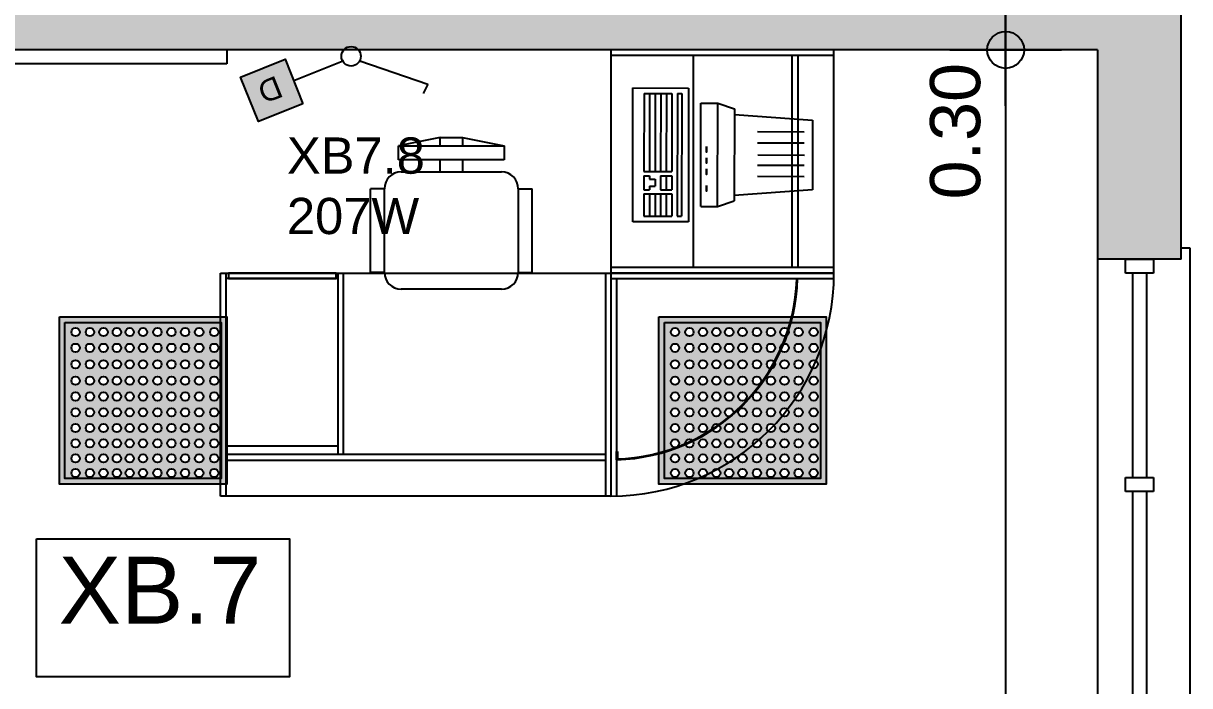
# Model space of a CAD drawing. Header units: metres. Extents: x -11 to 85, y -301 to 135.
# Drawn here: x 43.621 to 47.804, y -52.823 to -50.448 of the extents above; entities that cross this region are included whole.
import ezdxf

# ---------------------------------------------------------------- set-up
doc = ezdxf.new("R2010")
doc.units = ezdxf.units.M
doc.header["$LTSCALE"] = 0.036
doc.header["$PDMODE"] = 2
for name, color, linetype in [('arxitek borofos', 252, 'Continuous'), ('DIMBLK', 252, 'Continuous'), ('electext', 20, 'Continuous'), ('HLEK_FL001_SYMBOLS', 230, 'Continuous'), ('Parathira', 252, 'Continuous')]:
    doc.layers.add(name, color=color, linetype=linetype)
doc.styles.add('COMU-N', font='arial.ttf')
doc.styles.get("Standard").update_dxf_attribs({"font": 'arial.ttf'})
doc.dimstyles.new('CADWDOT', dxfattribs={"dimscale": 0.1, "dimtxt": 1.8, "dimasz": 0.08, "dimexe": 2, "dimexo": 0, "dimgap": 0.09, "dimtad": 0, "dimrnd": 0.001, "dimzin": 0, "dimdsep": 46, "dimtxsty": 'Standard', "dimblk1": 'ARTDIM', "dimblk2": 'ARTDIM', "dimsah": 1, "dimcen": 0.09, "dimdle": 0.05, "dimse1": 1, "dimse2": 1, "dimadec": 0, "dimazin": 0, "dimtfac": 1, "dimtmove": 0, "dimatfit": 3, "dimldrblk": 'ARTDIM', "dimfxl": 2, "dimtvp": 0.9999, "dimtolj": 1, "dimtzin": 0, "dimarcsym": 0})

# ---------------------------------------------------------------- blocks, each defined once
blk = doc.blocks.new('A$C52D13D70')
at = {"layer": 'Parathira'}
for p, q in [((-0.33, 0.04), (-0.33, -2.44)), ((-0.3, 0.04), (-0.33, 0.04)), ((-0.1, 0), (-0.2, 0)), ((-0.2, 0), (-0.2, -0.05)), ((-0.1, -0.05), (-0.1, 0)), ((0, 0), (0, -2.4)), ((-0.2, -0.05), (-0.1, -0.05)), ((-0.175, -0.05), (-0.175, -0.7833)), ((-0.125, -0.05), (-0.125, -0.7833)), ((-0.1, -0.7833), (-0.2, -0.7833)), ((-0.2, -0.7833), (-0.2, -0.8333)), ((-0.1, -0.8333), (-0.1, -0.7833)), ((-0.2, -0.8333), (-0.1, -0.8333)), ((-0.175, -0.8333), (-0.175, -1.5667)), ((-0.125, -0.8333), (-0.125, -1.5667)), ((-0.1, -1.5667), (-0.2, -1.5667)), ((-0.2, -1.5667), (-0.2, -1.6167)), ((-0.1, -1.6167), (-0.1, -1.5667)), ((-0.2, -1.6167), (-0.1, -1.6167)), ((-0.175, -1.6167), (-0.175, -2.35)), ((-0.125, -1.6167), (-0.125, -2.35)), ((-0.1, -2.35), (-0.2, -2.35)), ((-0.2, -2.35), (-0.2, -2.4)), ((-0.1, -2.4), (-0.1, -2.35)), ((-0.2, -2.4), (-0.1, -2.4)), ((-0.33, -2.44), (-0.3, -2.44))]:
    blk.add_line(p, q, dxfattribs=at)
blk = doc.blocks.new('ARTDIM')
at = {"layer": 'DIMBLK'}
for p, q in [((0, -24.9975), (0, 24.9975)), ((-24.9975, 0), (24.9975, 0))]:
    blk.add_line(p, q, dxfattribs=at)
blk.add_circle((0, 0), 8.25, dxfattribs=at)
blk = doc.blocks.new('*D909')
at = {"layer": 'arxitek borofos', "color": 0, "lineweight": -2}
for p, q in [((47.1437, -50.251), (47.1437, -50.535)), ((47.1437, -50.543), (47.1437, -51.1176))]:
    blk.add_line(p, q, dxfattribs=at)
at = {"layer": 'Defpoints', "color": 0, "transparency": 16777216}
for p in [(47.4855, -50.243), (47.1437, -50.543), (47.4855, -50.543)]:
    blk.add_point(p, dxfattribs=at)
at = {"layer": 'arxitek borofos', "color": 0, "lineweight": -2, "xscale": 0.008, "yscale": 0.008, "zscale": 0.008}
for p, rotation in [((47.1437, -50.243), 90), ((47.1437, -50.543), 270)]:
    blk.add_blockref('ARTDIM', p, dxfattribs=dict(at, rotation=rotation))
at = {"layer": 'arxitek borofos', "color": 0, "insert": (46.9637, -50.8343), "char_height": 0.18, "attachment_point": 5, "rotation": 90}
blk.add_mtext('\\A1;0.30', dxfattribs=at)
blk = doc.blocks.new('*D910')
at = {"layer": 'arxitek borofos', "color": 0, "lineweight": -2}
blk.add_line((47.1437, -50.551), (47.1437, -57.285), dxfattribs=at)
at = {"layer": 'Defpoints', "color": 0, "transparency": 16777216}
for p in [(47.4855, -50.543), (47.1437, -57.293), (47.4855, -57.293)]:
    blk.add_point(p, dxfattribs=at)
at = {"layer": 'arxitek borofos', "color": 0, "lineweight": -2, "xscale": 0.008, "yscale": 0.008, "zscale": 0.008}
for p, rotation in [((47.1437, -50.543), 90), ((47.1437, -57.293), 270)]:
    blk.add_blockref('ARTDIM', p, dxfattribs=dict(at, rotation=rotation))
at = {"layer": 'arxitek borofos', "color": 0, "insert": (46.9637, -53.918), "char_height": 0.18, "attachment_point": 5, "rotation": 90}
blk.add_mtext('\\A1;6.75', dxfattribs=at)
blk = doc.blocks.new('gJ6_a1')
at = {"linetype": 'Continuous'}
for p, q in [((-0.2193, 0.2297), (-0.191, 0.2541)), ((-0.024, 0.0608), (-0.2193, 0.2297))]:
    blk.add_line(p, q, dxfattribs=at)
blk.add_circle((-0.0005, 0.0343), 0.0349, dxfattribs=at)
blk = doc.blocks.new('dimmer')
at = {"layer": 'HLEK_FL001_SYMBOLS'}
blk.add_hatch(color=11, dxfattribs=at).paths.add_polyline_path([(2263.7579, 1291.6993), (2263.5429, 1291.6993), (2263.5429, 1291.4844), (2263.7579, 1291.4844)])
blk.add_lwpolyline([(2263.5429, 1291.6993), (2263.7579, 1291.6993), (2263.7579, 1291.4844), (2263.5429, 1291.4844)], close=True, dxfattribs=at)
blk.add_text('D', height=0.1, dxfattribs=at).set_placement((2263.6057, 1291.5361))
blk = doc.blocks.new('dimmer1')
at = {"layer": 'HLEK_FL001_SYMBOLS'}
blk.add_line((2318.1609, 1255.9928), (2317.9681, 1255.9928), dxfattribs=at)
at = {"layer": 'HLEK_FL001_SYMBOLS', "xscale": 0.8000000000000114, "yscale": 0.8000000000000114, "zscale": 0.8000000000000114}
blk.add_blockref('dimmer', (507.3271, 222.7235), dxfattribs=at)
blk = doc.blocks.new('led 46W tetragono')
at = {"layer": 'HLEK_FL001_SYMBOLS'}
h = blk.add_hatch(color=256, dxfattribs=at)
h.dxf.hatch_style = 1
h.paths.add_polyline_path([(104.7283, -8.1225), (104.7283, -8.7225), (105.3283, -8.7225), (105.3283, -8.1225)])
h.paths.add_polyline_path([(105.3083, -8.1425), (105.3083, -8.7025), (104.7483, -8.7025), (104.7483, -8.1425)], flags=16)
h.paths.add_polyline_path([(104.9493, -8.1771, -1), (104.9193, -8.1771, -1)], flags=0)
h.paths.add_polyline_path([(104.9954, -8.1771, -1), (104.9654, -8.1771, -1)], flags=0)
h.paths.add_polyline_path([(104.9014, -8.1771, -1), (104.8714, -8.1771, -1)], flags=0)
h.paths.add_polyline_path([(105.0432, -8.1771, -1), (105.0133, -8.1771, -1)], flags=0)
h.paths.add_polyline_path([(104.9493, -8.2338, -1), (104.9193, -8.2338, -1)], flags=0)
h.paths.add_polyline_path([(104.9954, -8.2338, -1), (104.9654, -8.2338, -1)], flags=0)
h.paths.add_polyline_path([(104.9014, -8.2338, -1), (104.8714, -8.2338, -1)], flags=0)
h.paths.add_polyline_path([(104.8526, -8.1771, -1), (104.8227, -8.1771, -1)], flags=0)
h.paths.add_polyline_path([(105.0432, -8.2338, -1), (105.0133, -8.2338, -1)], flags=0)
h.paths.add_polyline_path([(105.0946, -8.1771, -1), (105.0647, -8.1771, -1)], flags=0)
h.paths.add_polyline_path([(104.8526, -8.2338, -1), (104.8227, -8.2338, -1)], flags=0)
h.paths.add_polyline_path([(105.0946, -8.2338, -1), (105.0647, -8.2338, -1)], flags=0)
h.paths.add_polyline_path([(104.9493, -8.2927, -1), (104.9193, -8.2927, -1)], flags=0)
h.paths.add_polyline_path([(104.9954, -8.2927, -1), (104.9654, -8.2927, -1)], flags=0)
h.paths.add_polyline_path([(104.8012, -8.1771, -1), (104.7713, -8.1771, -1)], flags=0)
h.paths.add_polyline_path([(104.9014, -8.2927, -1), (104.8714, -8.2927, -1)], flags=0)
h.paths.add_polyline_path([(105.0432, -8.2927, -1), (105.0133, -8.2927, -1)], flags=0)
h.paths.add_polyline_path([(105.1452, -8.1771, -1), (105.1152, -8.1771, -1)], flags=0)
h.paths.add_polyline_path([(104.8012, -8.2338, -1), (104.7713, -8.2338, -1)], flags=0)
h.paths.add_polyline_path([(104.8526, -8.2927, -1), (104.8227, -8.2927, -1)], flags=0)
h.paths.add_polyline_path([(105.1452, -8.2338, -1), (105.1152, -8.2338, -1)], flags=0)
h.paths.add_polyline_path([(105.0946, -8.2927, -1), (105.0647, -8.2927, -1)], flags=0)
h.paths.add_polyline_path([(104.9493, -8.3517, -1), (104.9193, -8.3517, -1)], flags=0)
h.paths.add_polyline_path([(104.9954, -8.3517, -1), (104.9654, -8.3517, -1)], flags=0)
h.paths.add_polyline_path([(105.1939, -8.1771, -1), (105.164, -8.1771, -1)], flags=0)
h.paths.add_polyline_path([(104.9014, -8.3517, -1), (104.8714, -8.3517, -1)], flags=0)
h.paths.add_polyline_path([(105.0432, -8.3517, -1), (105.0133, -8.3517, -1)], flags=0)
h.paths.add_polyline_path([(104.8012, -8.2927, -1), (104.7713, -8.2927, -1)], flags=0)
h.paths.add_polyline_path([(105.1452, -8.2927, -1), (105.1152, -8.2927, -1)], flags=0)
h.paths.add_polyline_path([(105.1939, -8.2338, -1), (105.164, -8.2338, -1)], flags=0)
h.paths.add_polyline_path([(104.8526, -8.3517, -1), (104.8227, -8.3517, -1)], flags=0)
h.paths.add_polyline_path([(105.0946, -8.3517, -1), (105.0647, -8.3517, -1)], flags=0)
h.paths.add_polyline_path([(105.1939, -8.2927, -1), (105.164, -8.2927, -1)], flags=0)
h.paths.add_polyline_path([(105.2445, -8.1771, -1), (105.2145, -8.1771, -1)], flags=0)
h.paths.add_polyline_path([(104.8012, -8.3517, -1), (104.7713, -8.3517, -1)], flags=0)
h.paths.add_polyline_path([(104.9493, -8.4083, -1), (104.9193, -8.4083, -1)], flags=0)
h.paths.add_polyline_path([(104.9954, -8.4083, -1), (104.9654, -8.4083, -1)], flags=0)
h.paths.add_polyline_path([(105.1452, -8.3517, -1), (105.1152, -8.3517, -1)], flags=0)
h.paths.add_polyline_path([(104.9014, -8.4083, -1), (104.8714, -8.4083, -1)], flags=0)
h.paths.add_polyline_path([(105.0432, -8.4083, -1), (105.0133, -8.4083, -1)], flags=0)
h.paths.add_polyline_path([(105.2445, -8.2338, -1), (105.2145, -8.2338, -1)], flags=0)
h.paths.add_polyline_path([(104.8526, -8.4083, -1), (104.8227, -8.4083, -1)], flags=0)
h.paths.add_polyline_path([(105.0946, -8.4083, -1), (105.0647, -8.4083, -1)], flags=0)
h.paths.add_polyline_path([(105.1939, -8.3517, -1), (105.164, -8.3517, -1)], flags=0)
h.paths.add_polyline_path([(105.2445, -8.2927, -1), (105.2145, -8.2927, -1)], flags=0)
h.paths.add_polyline_path([(104.8012, -8.4083, -1), (104.7713, -8.4083, -1)], flags=0)
h.paths.add_polyline_path([(105.1452, -8.4083, -1), (105.1152, -8.4083, -1)], flags=0)
h.paths.add_polyline_path([(105.2985, -8.1771, -1), (105.2686, -8.1771, -1)], flags=0)
h.paths.add_polyline_path([(104.9493, -8.465, -1), (104.9193, -8.465, -1)], flags=0)
h.paths.add_polyline_path([(104.9954, -8.465, -1), (104.9654, -8.465, -1)], flags=0)
h.paths.add_polyline_path([(104.9014, -8.465, -1), (104.8714, -8.465, -1)], flags=0)
h.paths.add_polyline_path([(105.0432, -8.465, -1), (105.0133, -8.465, -1)], flags=0)
h.paths.add_polyline_path([(105.2985, -8.2338, -1), (105.2686, -8.2338, -1)], flags=0)
h.paths.add_polyline_path([(105.2445, -8.3517, -1), (105.2145, -8.3517, -1)], flags=0)
h.paths.add_polyline_path([(104.8526, -8.465, -1), (104.8227, -8.465, -1)], flags=0)
h.paths.add_polyline_path([(105.1939, -8.4083, -1), (105.164, -8.4083, -1)], flags=0)
h.paths.add_polyline_path([(105.0946, -8.465, -1), (105.0647, -8.465, -1)], flags=0)
h.paths.add_polyline_path([(105.2985, -8.2927, -1), (105.2686, -8.2927, -1)], flags=0)
h.paths.add_polyline_path([(104.8012, -8.465, -1), (104.7713, -8.465, -1)], flags=0)
h.paths.add_polyline_path([(105.1452, -8.465, -1), (105.1152, -8.465, -1)], flags=0)
h.paths.add_polyline_path([(105.2445, -8.4083, -1), (105.2145, -8.4083, -1)], flags=0)
h.paths.add_polyline_path([(104.9493, -8.5217, -1), (104.9193, -8.5217, -1)], flags=0)
h.paths.add_polyline_path([(104.9954, -8.5217, -1), (104.9654, -8.5217, -1)], flags=0)
h.paths.add_polyline_path([(105.2985, -8.3517, -1), (105.2686, -8.3517, -1)], flags=0)
h.paths.add_polyline_path([(104.9014, -8.5217, -1), (104.8714, -8.5217, -1)], flags=0)
h.paths.add_polyline_path([(105.0432, -8.5217, -1), (105.0133, -8.5217, -1)], flags=0)
h.paths.add_polyline_path([(105.1939, -8.465, -1), (105.164, -8.465, -1)], flags=0)
h.paths.add_polyline_path([(104.8526, -8.5217, -1), (104.8227, -8.5217, -1)], flags=0)
h.paths.add_polyline_path([(105.0946, -8.5217, -1), (105.0647, -8.5217, -1)], flags=0)
h.paths.add_polyline_path([(104.8012, -8.5217, -1), (104.7713, -8.5217, -1)], flags=0)
h.paths.add_polyline_path([(105.1452, -8.5217, -1), (105.1152, -8.5217, -1)], flags=0)
h.paths.add_polyline_path([(105.2985, -8.4083, -1), (105.2686, -8.4083, -1)], flags=0)
h.paths.add_polyline_path([(105.2445, -8.465, -1), (105.2145, -8.465, -1)], flags=0)
h.paths.add_polyline_path([(104.9493, -8.5761, -1), (104.9193, -8.5761, -1)], flags=0)
h.paths.add_polyline_path([(104.9954, -8.5761, -1), (104.9654, -8.5761, -1)], flags=0)
h.paths.add_polyline_path([(105.1939, -8.5217, -1), (105.164, -8.5217, -1)], flags=0)
h.paths.add_polyline_path([(104.9014, -8.5761, -1), (104.8714, -8.5761, -1)], flags=0)
h.paths.add_polyline_path([(105.0432, -8.5761, -1), (105.0133, -8.5761, -1)], flags=0)
h.paths.add_polyline_path([(104.8526, -8.5761, -1), (104.8227, -8.5761, -1)], flags=0)
h.paths.add_polyline_path([(105.0946, -8.5761, -1), (105.0647, -8.5761, -1)], flags=0)
h.paths.add_polyline_path([(105.2985, -8.465, -1), (105.2686, -8.465, -1)], flags=0)
h.paths.add_polyline_path([(104.8012, -8.5761, -1), (104.7713, -8.5761, -1)], flags=0)
h.paths.add_polyline_path([(105.2445, -8.5217, -1), (105.2145, -8.5217, -1)], flags=0)
h.paths.add_polyline_path([(105.1452, -8.5761, -1), (105.1152, -8.5761, -1)], flags=0)
h.paths.add_polyline_path([(105.1939, -8.5761, -1), (105.164, -8.5761, -1)], flags=0)
h.paths.add_polyline_path([(104.9493, -8.6305, -1), (104.9193, -8.6305, -1)], flags=0)
h.paths.add_polyline_path([(104.9954, -8.6305, -1), (104.9654, -8.6305, -1)], flags=0)
h.paths.add_polyline_path([(104.9014, -8.6305, -1), (104.8714, -8.6305, -1)], flags=0)
h.paths.add_polyline_path([(105.0432, -8.6305, -1), (105.0133, -8.6305, -1)], flags=0)
h.paths.add_polyline_path([(105.2985, -8.5217, -1), (105.2686, -8.5217, -1)], flags=0)
h.paths.add_polyline_path([(104.8526, -8.6305, -1), (104.8227, -8.6305, -1)], flags=0)
h.paths.add_polyline_path([(105.0946, -8.6305, -1), (105.0647, -8.6305, -1)], flags=0)
h.paths.add_polyline_path([(105.2445, -8.5761, -1), (105.2145, -8.5761, -1)], flags=0)
h.paths.add_polyline_path([(104.8012, -8.6305, -1), (104.7713, -8.6305, -1)], flags=0)
h.paths.add_polyline_path([(105.1452, -8.6305, -1), (105.1152, -8.6305, -1)], flags=0)
h.paths.add_polyline_path([(105.1939, -8.6305, -1), (105.164, -8.6305, -1)], flags=0)
h.paths.add_polyline_path([(104.9493, -8.6826, -1), (104.9193, -8.6826, -1)], flags=0)
h.paths.add_polyline_path([(104.9954, -8.6826, -1), (104.9654, -8.6826, -1)], flags=0)
h.paths.add_polyline_path([(105.2985, -8.5761, -1), (105.2686, -8.5761, -1)], flags=0)
h.paths.add_polyline_path([(104.9014, -8.6826, -1), (104.8714, -8.6826, -1)], flags=0)
h.paths.add_polyline_path([(105.0432, -8.6826, -1), (105.0133, -8.6826, -1)], flags=0)
h.paths.add_polyline_path([(104.8526, -8.6826, -1), (104.8227, -8.6826, -1)], flags=0)
h.paths.add_polyline_path([(105.0946, -8.6826, -1), (105.0647, -8.6826, -1)], flags=0)
h.paths.add_polyline_path([(105.2445, -8.6305, -1), (105.2145, -8.6305, -1)], flags=0)
h.paths.add_polyline_path([(104.8012, -8.6826, -1), (104.7713, -8.6826, -1)], flags=0)
h.paths.add_polyline_path([(105.1452, -8.6826, -1), (105.1152, -8.6826, -1)], flags=0)
h.paths.add_polyline_path([(105.1939, -8.6826, -1), (105.164, -8.6826, -1)], flags=0)
h.paths.add_polyline_path([(105.2985, -8.6305, -1), (105.2686, -8.6305, -1)], flags=0)
h.paths.add_polyline_path([(105.2445, -8.6826, -1), (105.2145, -8.6826, -1)], flags=0)
h.paths.add_polyline_path([(105.2985, -8.6826, -1), (105.2686, -8.6826, -1)], flags=0)
h = blk.add_hatch(color=181, dxfattribs=at)
h.dxf.hatch_style = 1
h.paths.add_polyline_path([(104.7483, -8.1425), (104.7483, -8.7025), (105.3083, -8.7025), (105.3083, -8.1425)])
h.paths.add_polyline_path([(104.9954, -8.3517, -1), (104.9654, -8.3517, -1)], flags=16)
h.paths.add_polyline_path([(105.0432, -8.3517, -1), (105.0133, -8.3517, -1)], flags=16)
h.paths.add_polyline_path([(104.9654, -8.2927, -1), (104.9954, -8.2927, -1)], flags=16)
h.paths.add_polyline_path([(105.0133, -8.2927, -1), (105.0432, -8.2927, -1)], flags=16)
h.paths.add_polyline_path([(104.9493, -8.3517, -1), (104.9193, -8.3517, -1)], flags=16)
h.paths.add_polyline_path([(104.9193, -8.2927, -1), (104.9493, -8.2927, -1)], flags=16)
h.paths.add_polyline_path([(105.0946, -8.3517, -1), (105.0647, -8.3517, -1)], flags=16)
h.paths.add_polyline_path([(105.0647, -8.2927, -1), (105.0946, -8.2927, -1)], flags=16)
h.paths.add_polyline_path([(104.9954, -8.4083, -1), (104.9654, -8.4083, -1)], flags=16)
h.paths.add_polyline_path([(105.0432, -8.4083, -1), (105.0133, -8.4083, -1)], flags=16)
h.paths.add_polyline_path([(104.9654, -8.2338, -1), (104.9954, -8.2338, -1)], flags=16)
h.paths.add_polyline_path([(105.0133, -8.2338, -1), (105.0432, -8.2338, -1)], flags=16)
h.paths.add_polyline_path([(104.9493, -8.4083, -1), (104.9193, -8.4083, -1)], flags=16)
h.paths.add_polyline_path([(105.0946, -8.4083, -1), (105.0647, -8.4083, -1)], flags=16)
h.paths.add_polyline_path([(104.9193, -8.2338, -1), (104.9493, -8.2338, -1)], flags=16)
h.paths.add_polyline_path([(105.0647, -8.2338, -1), (105.0946, -8.2338, -1)], flags=16)
h.paths.add_polyline_path([(104.9014, -8.3517, -1), (104.8714, -8.3517, -1)], flags=16)
h.paths.add_polyline_path([(104.8714, -8.2927, -1), (104.9014, -8.2927, -1)], flags=16)
h.paths.add_polyline_path([(105.1452, -8.3517, -1), (105.1152, -8.3517, -1)], flags=16)
h.paths.add_polyline_path([(105.1152, -8.2927, -1), (105.1452, -8.2927, -1)], flags=16)
h.paths.add_polyline_path([(104.9954, -8.465, -1), (104.9654, -8.465, -1)], flags=16)
h.paths.add_polyline_path([(105.0432, -8.465, -1), (105.0133, -8.465, -1)], flags=16)
h.paths.add_polyline_path([(104.9014, -8.4083, -1), (104.8714, -8.4083, -1)], flags=16)
h.paths.add_polyline_path([(104.8714, -8.2338, -1), (104.9014, -8.2338, -1)], flags=16)
h.paths.add_polyline_path([(104.9654, -8.1771, -1), (104.9954, -8.1771, -1)], flags=16)
h.paths.add_polyline_path([(105.0133, -8.1771, -1), (105.0432, -8.1771, -1)], flags=16)
h.paths.add_polyline_path([(105.1452, -8.4083, -1), (105.1152, -8.4083, -1)], flags=16)
h.paths.add_polyline_path([(104.9493, -8.465, -1), (104.9193, -8.465, -1)], flags=16)
h.paths.add_polyline_path([(105.1152, -8.2338, -1), (105.1452, -8.2338, -1)], flags=16)
h.paths.add_polyline_path([(105.0946, -8.465, -1), (105.0647, -8.465, -1)], flags=16)
h.paths.add_polyline_path([(104.9193, -8.1771, -1), (104.9493, -8.1771, -1)], flags=16)
h.paths.add_polyline_path([(105.0647, -8.1771, -1), (105.0946, -8.1771, -1)], flags=16)
h.paths.add_polyline_path([(104.8526, -8.3517, -1), (104.8227, -8.3517, -1)], flags=16)
h.paths.add_polyline_path([(104.8227, -8.2927, -1), (104.8526, -8.2927, -1)], flags=16)
h.paths.add_polyline_path([(105.1939, -8.3517, -1), (105.164, -8.3517, -1)], flags=16)
h.paths.add_polyline_path([(105.164, -8.2927, -1), (105.1939, -8.2927, -1)], flags=16)
h.paths.add_polyline_path([(104.9014, -8.465, -1), (104.8714, -8.465, -1)], flags=16)
h.paths.add_polyline_path([(104.8526, -8.4083, -1), (104.8227, -8.4083, -1)], flags=16)
h.paths.add_polyline_path([(105.1452, -8.465, -1), (105.1152, -8.465, -1)], flags=16)
h.paths.add_polyline_path([(104.8714, -8.1771, -1), (104.9014, -8.1771, -1)], flags=16)
h.paths.add_polyline_path([(104.8227, -8.2338, -1), (104.8526, -8.2338, -1)], flags=16)
h.paths.add_polyline_path([(105.1939, -8.4083, -1), (105.164, -8.4083, -1)], flags=16)
h.paths.add_polyline_path([(105.1152, -8.1771, -1), (105.1452, -8.1771, -1)], flags=16)
h.paths.add_polyline_path([(104.9954, -8.5217, -1), (104.9654, -8.5217, -1)], flags=16)
h.paths.add_polyline_path([(105.0432, -8.5217, -1), (105.0133, -8.5217, -1)], flags=16)
h.paths.add_polyline_path([(105.164, -8.2338, -1), (105.1939, -8.2338, -1)], flags=16)
h.paths.add_polyline_path([(104.9493, -8.5217, -1), (104.9193, -8.5217, -1)], flags=16)
h.paths.add_polyline_path([(105.0946, -8.5217, -1), (105.0647, -8.5217, -1)], flags=16)
h.paths.add_polyline_path([(104.8526, -8.465, -1), (104.8227, -8.465, -1)], flags=16)
h.paths.add_polyline_path([(104.8012, -8.3517, -1), (104.7713, -8.3517, -1)], flags=16)
h.paths.add_polyline_path([(104.7713, -8.2927, -1), (104.8012, -8.2927, -1)], flags=16)
h.paths.add_polyline_path([(104.8227, -8.1771, -1), (104.8526, -8.1771, -1)], flags=16)
h.paths.add_polyline_path([(105.1939, -8.465, -1), (105.164, -8.465, -1)], flags=16)
h.paths.add_polyline_path([(105.2445, -8.3517, -1), (105.2145, -8.3517, -1)], flags=16)
h.paths.add_polyline_path([(104.9014, -8.5217, -1), (104.8714, -8.5217, -1)], flags=16)
h.paths.add_polyline_path([(105.2145, -8.2927, -1), (105.2445, -8.2927, -1)], flags=16)
h.paths.add_polyline_path([(105.164, -8.1771, -1), (105.1939, -8.1771, -1)], flags=16)
h.paths.add_polyline_path([(104.8012, -8.4083, -1), (104.7713, -8.4083, -1)], flags=16)
h.paths.add_polyline_path([(105.1452, -8.5217, -1), (105.1152, -8.5217, -1)], flags=16)
h.paths.add_polyline_path([(104.7713, -8.2338, -1), (104.8012, -8.2338, -1)], flags=16)
h.paths.add_polyline_path([(105.2445, -8.4083, -1), (105.2145, -8.4083, -1)], flags=16)
h.paths.add_polyline_path([(105.2145, -8.2338, -1), (105.2445, -8.2338, -1)], flags=16)
h.paths.add_polyline_path([(104.9954, -8.5761, -1), (104.9654, -8.5761, -1)], flags=16)
h.paths.add_polyline_path([(105.0432, -8.5761, -1), (105.0133, -8.5761, -1)], flags=16)
h.paths.add_polyline_path([(104.8526, -8.5217, -1), (104.8227, -8.5217, -1)], flags=16)
h.paths.add_polyline_path([(104.8012, -8.465, -1), (104.7713, -8.465, -1)], flags=16)
h.paths.add_polyline_path([(104.9493, -8.5761, -1), (104.9193, -8.5761, -1)], flags=16)
h.paths.add_polyline_path([(105.0946, -8.5761, -1), (105.0647, -8.5761, -1)], flags=16)
h.paths.add_polyline_path([(105.1939, -8.5217, -1), (105.164, -8.5217, -1)], flags=16)
h.paths.add_polyline_path([(104.7713, -8.1771, -1), (104.8012, -8.1771, -1)], flags=16)
h.paths.add_polyline_path([(105.2445, -8.465, -1), (105.2145, -8.465, -1)], flags=16)
h.paths.add_polyline_path([(105.2145, -8.1771, -1), (105.2445, -8.1771, -1)], flags=16)
h.paths.add_polyline_path([(104.9014, -8.5761, -1), (104.8714, -8.5761, -1)], flags=16)
h.paths.add_polyline_path([(105.1452, -8.5761, -1), (105.1152, -8.5761, -1)], flags=16)
h.paths.add_polyline_path([(105.2985, -8.3517, -1), (105.2686, -8.3517, -1)], flags=16)
h.paths.add_polyline_path([(105.2686, -8.2927, -1), (105.2985, -8.2927, -1)], flags=16)
h.paths.add_polyline_path([(105.2985, -8.4083, -1), (105.2686, -8.4083, -1)], flags=16)
h.paths.add_polyline_path([(104.8012, -8.5217, -1), (104.7713, -8.5217, -1)], flags=16)
h.paths.add_polyline_path([(105.2686, -8.2338, -1), (105.2985, -8.2338, -1)], flags=16)
h.paths.add_polyline_path([(105.2445, -8.5217, -1), (105.2145, -8.5217, -1)], flags=16)
h.paths.add_polyline_path([(104.8526, -8.5761, -1), (104.8227, -8.5761, -1)], flags=16)
h.paths.add_polyline_path([(104.9954, -8.6305, -1), (104.9654, -8.6305, -1)], flags=16)
h.paths.add_polyline_path([(105.1939, -8.5761, -1), (105.164, -8.5761, -1)], flags=16)
h.paths.add_polyline_path([(105.0432, -8.6305, -1), (105.0133, -8.6305, -1)], flags=16)
h.paths.add_polyline_path([(104.9493, -8.6305, -1), (104.9193, -8.6305, -1)], flags=16)
h.paths.add_polyline_path([(105.2985, -8.465, -1), (105.2686, -8.465, -1)], flags=16)
h.paths.add_polyline_path([(105.0946, -8.6305, -1), (105.0647, -8.6305, -1)], flags=16)
h.paths.add_polyline_path([(105.2686, -8.1771, -1), (105.2985, -8.1771, -1)], flags=16)
h.paths.add_polyline_path([(104.9014, -8.6305, -1), (104.8714, -8.6305, -1)], flags=16)
h.paths.add_polyline_path([(105.1452, -8.6305, -1), (105.1152, -8.6305, -1)], flags=16)
h.paths.add_polyline_path([(104.8012, -8.5761, -1), (104.7713, -8.5761, -1)], flags=16)
h.paths.add_polyline_path([(105.2445, -8.5761, -1), (105.2145, -8.5761, -1)], flags=16)
h.paths.add_polyline_path([(105.2985, -8.5217, -1), (105.2686, -8.5217, -1)], flags=16)
h.paths.add_polyline_path([(104.8526, -8.6305, -1), (104.8227, -8.6305, -1)], flags=16)
h.paths.add_polyline_path([(105.1939, -8.6305, -1), (105.164, -8.6305, -1)], flags=16)
h.paths.add_polyline_path([(104.9954, -8.6826, -1), (104.9654, -8.6826, -1)], flags=16)
h.paths.add_polyline_path([(105.0432, -8.6826, -1), (105.0133, -8.6826, -1)], flags=16)
h.paths.add_polyline_path([(104.9493, -8.6826, -1), (104.9193, -8.6826, -1)], flags=16)
h.paths.add_polyline_path([(105.0946, -8.6826, -1), (105.0647, -8.6826, -1)], flags=16)
h.paths.add_polyline_path([(104.8012, -8.6305, -1), (104.7713, -8.6305, -1)], flags=16)
h.paths.add_polyline_path([(104.9014, -8.6826, -1), (104.8714, -8.6826, -1)], flags=16)
h.paths.add_polyline_path([(105.2985, -8.5761, -1), (105.2686, -8.5761, -1)], flags=16)
h.paths.add_polyline_path([(105.1452, -8.6826, -1), (105.1152, -8.6826, -1)], flags=16)
h.paths.add_polyline_path([(105.2445, -8.6305, -1), (105.2145, -8.6305, -1)], flags=16)
h.paths.add_polyline_path([(104.8526, -8.6826, -1), (104.8227, -8.6826, -1)], flags=16)
h.paths.add_polyline_path([(105.1939, -8.6826, -1), (105.164, -8.6826, -1)], flags=16)
h.paths.add_polyline_path([(105.2985, -8.6305, -1), (105.2686, -8.6305, -1)], flags=16)
h.paths.add_polyline_path([(104.8012, -8.6826, -1), (104.7713, -8.6826, -1)], flags=16)
h.paths.add_polyline_path([(105.2445, -8.6826, -1), (105.2145, -8.6826, -1)], flags=16)
h.paths.add_polyline_path([(105.2985, -8.6826, -1), (105.2686, -8.6826, -1)], flags=16)
for points in [[(104.7283, -8.1225), (105.3283, -8.1225), (105.3283, -8.7225), (104.7283, -8.7225)], [(104.7483, -8.1425), (105.3083, -8.1425), (105.3083, -8.7025), (104.7483, -8.7025)]]:
    blk.add_lwpolyline(points, close=True, dxfattribs=at)
for centre in [(104.7862, -8.1771), (104.8377, -8.1771), (104.8864, -8.1771), (104.9343, -8.1771), (104.9804, -8.1771), (105.0282, -8.1771), (105.0797, -8.1771), (105.1302, -8.1771), (105.1789, -8.1771), (105.2295, -8.1771), (105.2835, -8.1771), (104.7862, -8.2338), (104.8377, -8.2338), (104.8864, -8.2338), (104.9343, -8.2338), (104.9804, -8.2338), (105.0282, -8.2338), (105.0797, -8.2338), (105.1302, -8.2338), (105.1789, -8.2338), (105.2295, -8.2338), (105.2835, -8.2338), (104.7862, -8.2927), (104.8377, -8.2927), (104.8864, -8.2927), (104.9343, -8.2927), (104.9804, -8.2927), (105.0282, -8.2927), (105.0797, -8.2927), (105.1302, -8.2927), (105.1789, -8.2927), (105.2295, -8.2927), (105.2835, -8.2927), (104.7862, -8.3517), (104.8377, -8.3517), (104.8864, -8.3517), (104.9343, -8.3517), (104.9804, -8.3517), (105.0282, -8.3517), (105.0797, -8.3517), (105.1302, -8.3517), (105.1789, -8.3517), (105.2295, -8.3517), (105.2835, -8.3517), (104.7862, -8.4083), (104.8377, -8.4083), (104.8864, -8.4083), (104.9343, -8.4083), (104.9804, -8.4083), (105.0282, -8.4083), (105.0797, -8.4083), (105.1302, -8.4083), (105.1789, -8.4083), (105.2295, -8.4083), (105.2835, -8.4083), (104.7862, -8.465), (104.8377, -8.465), (104.8864, -8.465), (104.9343, -8.465), (104.9804, -8.465), (105.0282, -8.465), (105.0797, -8.465), (105.1302, -8.465), (105.1789, -8.465), (105.2295, -8.465), (105.2835, -8.465), (104.7862, -8.5217), (104.8377, -8.5217), (104.8864, -8.5217), (104.9343, -8.5217), (104.9804, -8.5217), (105.0282, -8.5217), (105.0797, -8.5217), (105.1302, -8.5217), (105.1789, -8.5217), (105.2295, -8.5217), (105.2835, -8.5217), (104.7862, -8.5761), (104.8377, -8.5761), (104.8864, -8.5761), (104.9343, -8.5761), (104.9804, -8.5761), (105.0282, -8.5761), (105.0797, -8.5761), (105.1302, -8.5761), (105.1789, -8.5761), (105.2295, -8.5761), (105.2835, -8.5761), (104.7862, -8.6305), (104.8377, -8.6305), (104.8864, -8.6305), (104.9343, -8.6305), (104.9804, -8.6305), (105.0282, -8.6305), (105.0797, -8.6305), (105.1302, -8.6305), (105.1789, -8.6305), (105.2295, -8.6305), (105.2835, -8.6305), (104.7862, -8.6826), (104.8377, -8.6826), (104.8864, -8.6826), (104.9343, -8.6826), (104.9804, -8.6826), (105.0282, -8.6826), (105.0797, -8.6826), (105.1302, -8.6826), (105.1789, -8.6826), (105.2295, -8.6826), (105.2835, -8.6826)]:
    blk.add_circle(centre, 0.015, dxfattribs=at)

msp = doc.modelspace()

# ---------------------------------------------------------------- hatches: boundary and pattern name
at = {"layer": 'arxitek borofos'}
msp.add_hatch(color=256, dxfattribs=at).paths.add_polyline_path([(47.4737, -50.543), (47.4737, -51.293), (47.7737, -51.293), (47.7737, -49.493), (47.4737, -49.493), (47.4737, -50.243), (43.5737, -50.243), (43.5737, -50.543)])

# ---------------------------------------------------------------- linework, layer by layer
for p, q in [((47.7737, -51.293), (47.7737, -49.493)), ((47.4737, -50.543), (43.5737, -50.543)), ((44.3502, -50.543), (44.3502, -50.593)), ((46.528, -50.543), (45.728, -50.543)), ((45.728, -50.543), (45.728, -51.343)), ((46.528, -50.563), (45.728, -50.563)), ((46.0227, -50.563), (46.0227, -51.323)), ((46.3782, -51.323), (46.3782, -50.563)), ((46.3996, -51.323), (46.3996, -50.563)), ((46.528, -51.343), (46.528, -50.543)), ((47.4737, -50.543), (47.4737, -51.293)), ((44.3502, -50.593), (41.8502, -50.593)), ((45.8061, -51.1592), (45.8068, -50.6792)), ((45.8068, -50.6792), (46.0068, -50.6795)), ((45.8468, -50.6992, 0.0001), (45.8464, -50.9792, 0.0001)), ((45.8468, -50.6992, 0.0001), (45.9468, -50.6994, 0.0001)), ((45.8668, -50.6993, 0.0001), (45.8664, -50.9793, 0.0001)), ((45.8868, -50.6993, 0.0001), (45.8864, -50.9793, 0.0001)), ((45.9068, -50.6993, 0.0001), (45.9064, -50.9793, 0.0001)), ((45.9268, -50.6994, 0.0001), (45.9264, -50.9794, 0.0001)), ((45.9468, -50.6994, 0.0001), (45.9464, -50.9794, 0.0001)), ((45.9668, -50.6994, 0.0001), (45.9661, -51.1394, 0.0001)), ((45.9668, -50.6994, 0.0001), (45.9818, -50.6994, 0.0001)), ((45.9818, -50.6994, 0.0001), (45.9811, -51.1394, 0.0001)), ((46.0068, -50.6795), (46.0061, -51.1595)), ((46.0503, -51.1043), (46.0509, -50.7343)), ((46.0509, -50.7343), (46.1109, -50.7344)), ((46.1103, -51.1044), (46.1109, -50.7344)), ((46.1109, -50.7344), (46.1708, -50.7545)), ((46.1708, -50.7545), (46.1703, -51.0845)), ((46.1708, -50.7745), (46.4508, -50.7949)), ((46.4508, -50.7949), (46.4504, -51.0449)), ((45.1156, -50.8566), (44.9656, -50.8866)), ((45.1156, -50.8866), (45.1156, -50.8566)), ((45.1156, -50.8566), (45.1956, -50.8566)), ((45.1956, -50.8566), (45.3456, -50.8866)), ((45.1956, -50.8566), (45.1956, -50.8866)), ((44.9656, -50.8866), (45.3456, -50.8866)), ((44.9656, -50.9366), (44.9656, -50.8866)), ((45.3456, -50.8866), (45.3456, -50.9366)), ((45.3456, -50.9366), (44.9656, -50.9366)), ((45.1156, -50.9806), (45.1156, -50.9366)), ((45.1956, -50.9366), (45.1956, -50.9806)), ((44.9756, -50.9806), (45.3356, -50.9806)), ((45.8464, -50.9792, 0.0001), (45.9464, -50.9794, 0.0001)), ((45.8463, -50.9942, 0.0001), (45.8663, -50.9943, 0.0001)), ((45.8463, -50.9942, 0.0001), (45.8463, -51.0442, 0.0001)), ((45.8663, -50.9943, 0.0001), (45.8663, -51.0068, 0.0001)), ((45.8663, -51.0068, 0.0001), (45.8863, -51.0068, 0.0001)), ((45.8663, -51.0318, 0.0001), (45.8663, -51.0443, 0.0001)), ((45.8663, -51.0318, 0.0001), (45.8863, -51.0318, 0.0001)), ((45.8863, -51.0068, 0.0001), (45.8863, -51.0318, 0.0001)), ((45.9063, -50.9943, 0.0001), (45.9463, -50.9944, 0.0001)), ((45.9063, -50.9943, 0.0001), (45.9063, -51.0443, 0.0001)), ((45.9263, -50.9944, 0.0001), (45.9263, -51.0444, 0.0001)), ((45.9463, -50.9944, 0.0001), (45.9463, -51.0444, 0.0001)), ((44.9156, -51.0406), (44.8656, -51.0406)), ((44.8656, -51.3406), (44.8656, -51.0406)), ((44.9156, -51.3406), (44.9156, -51.0406)), ((45.3956, -51.0406), (45.4456, -51.0406)), ((45.3956, -51.0406), (45.3956, -51.3406)), ((45.4456, -51.3406), (45.4456, -51.0406)), ((45.8462, -51.0592, 0.0001), (45.8461, -51.1392, 0.0001)), ((45.8462, -51.0592, 0.0001), (45.9462, -51.0594, 0.0001)), ((45.8463, -51.0442, 0.0001), (45.8663, -51.0443, 0.0001)), ((45.8662, -51.0593, 0.0001), (45.8661, -51.1393, 0.0001)), ((45.8862, -51.0593, 0.0001), (45.8861, -51.1393, 0.0001)), ((45.9062, -51.0593, 0.0001), (45.9061, -51.1393, 0.0001)), ((45.9063, -51.0443, 0.0001), (45.9463, -51.0444, 0.0001)), ((45.9262, -51.0594, 0.0001), (45.9261, -51.1394, 0.0001)), ((45.9462, -51.0594, 0.0001), (45.9461, -51.1394, 0.0001)), ((46.4504, -51.0449), (46.1704, -51.0645)), ((46.0503, -51.1043), (46.1103, -51.1044)), ((46.1103, -51.1044), (46.1703, -51.0845)), ((46.0061, -51.1595), (45.8061, -51.1592)), ((45.8461, -51.1392, 0.0001), (45.9461, -51.1394, 0.0001)), ((45.9661, -51.1394, 0.0001), (45.9811, -51.1394, 0.0001)), ((46.528, -51.323), (45.728, -51.323)), ((47.7737, -51.293), (47.4737, -51.293)), ((44.328, -52.143), (44.328, -51.343)), ((44.328, -51.343), (45.728, -51.343)), ((44.348, -52.143), (44.348, -51.343)), ((44.7481, -51.363), (44.348, -51.363)), ((44.742, -51.3429), (44.357, -51.3429)), ((44.357, -51.3429), (44.357, -51.363)), ((44.357, -51.363), (44.742, -51.363)), ((44.742, -51.363), (44.742, -51.3429)), ((44.7481, -51.343), (44.7677, -51.343)), ((44.7481, -51.343), (44.7481, -51.9932)), ((44.7677, -51.343), (44.7677, -51.9932)), ((44.9156, -51.3406), (44.8656, -51.3406)), ((45.3956, -51.3406), (45.4456, -51.3406)), ((45.708, -51.343), (45.708, -52.143)), ((46.528, -51.343), (45.728, -51.343)), ((45.728, -51.343), (45.728, -52.143)), ((45.728, -51.343), (46.528, -51.343)), ((45.728, -51.343), (45.728, -52.143)), ((45.728, -51.363), (46.528, -51.363)), ((45.748, -51.363), (45.748, -52.143)), ((45.3356, -51.4006), (44.9756, -51.4006)), ((44.7481, -51.9641), (44.348, -51.9641)), ((45.708, -51.9932), (44.348, -51.9932)), ((45.748, -52.0127), (45.748, -51.9827)), ((45.748, -51.9827), (45.751, -51.9827)), ((45.751, -51.9827), (45.751, -52.0096)), ((45.708, -52.0147), (44.348, -52.0147)), ((45.728, -52.143), (44.328, -52.143))]:
    msp.add_line(p, q, dxfattribs=at)
at = {"layer": 'arxitek borofos', "extrusion": (0.17579, -0.000254389, 0.984428)}
for p, q in [((46.4216, -50.8376, 0.2954), (46.2542, -50.8366, 0.3253)), ((46.4215, -50.8777, 0.2954), (46.2542, -50.8767, 0.3253)), ((46.4222, -50.9212, 0.2951), (46.2549, -50.9201, 0.325)), ((46.4214, -50.9579, 0.2954), (46.254, -50.9569, 0.3253)), ((46.4214, -50.998, 0.2954), (46.254, -50.997, 0.3253))]:
    msp.add_line(p, q, dxfattribs=at)
at = {"layer": 'arxitek borofos'}
for centre, radius, start, end in [((44.9756, -51.0406), 0.06, 90, 180), ((45.3356, -51.0406), 0.06, 0, 90), ((44.9756, -51.3406), 0.06, 180, 270), ((45.3356, -51.3406), 0.06, 270, 0), ((45.728, -51.343), 0.8, 270, 0), ((45.728, -51.343), 0.667, 271.7106, 358.0239), ((45.728, -51.343), 0.67, 271.7106, 358.2894)]:
    msp.add_arc(centre, radius, start, end, dxfattribs=at)
for points in [[(46.0709, -50.8895, 0.03), (46.0708, -50.9095, 0.03), (46.0708, -50.9095, 0.015), (46.0709, -50.8895, 0.015)], [(46.0708, -50.9295, 0.03), (46.0708, -50.9495, 0.03), (46.0708, -50.9495, 0.015), (46.0708, -50.9295, 0.015)], [(46.0708, -50.9695, 0.03), (46.0707, -50.9895, 0.03), (46.0707, -50.9895, 0.015), (46.0708, -50.9695, 0.015)], [(46.0707, -51.0295, 0.03), (46.0706, -51.0495, 0.03), (46.0706, -51.0495, 0.015), (46.0707, -51.0295, 0.015)]]:
    msp.add_3dface(points, dxfattribs=at)
at = {"layer": 'electext'}
msp.add_lwpolyline([(43.6674, -52.2965), (44.5751, -52.2965), (44.5751, -52.791), (43.6674, -52.791)], close=True, dxfattribs=at)

# ---------------------------------------------------------------- block references
at = {"layer": 'arxitek borofos', "xscale": -1}
msp.add_blockref('A$C52D13D70', (47.4737, -51.293), dxfattribs=at)
at = {"layer": 'HLEK_FL001_SYMBOLS', "rotation": 201.8014094863521}
for name, p in [('gJ6_a1', (44.7829, -50.5341)), ('dimmer1', (1730.4849, 1976.4511))]:
    msp.add_blockref(name, p, dxfattribs=at)
at = {"layer": 'HLEK_FL001_SYMBOLS'}
for p in [(-60.9783, -43.3775), (-58.8283, -43.3775)]:
    msp.add_blockref('led 46W tetragono', p, dxfattribs=at)

# ---------------------------------------------------------------- texts
at = {"layer": 'electext', "style": 'COMU-N'}
msp.add_text('XB.7', height=0.24, dxfattribs=at).set_placement((43.7473, -52.6004))
at = {"layer": 'HLEK_FL001_SYMBOLS', "insert": (44.566, -50.8567), "char_height": 0.13, "attachment_point": 1, "style": 'COMU-N'}
msp.add_mtext_dynamic_manual_height_columns('XB7.8\\P207W', width=1.2, gutter_width=0.65, heights=[0], dxfattribs=at)

# ---------------------------------------------------------------- dimensions: what is measured, and where the dimension line sits
at = {"layer": 'arxitek borofos'}
for base, p1, p2, picture, middle in [((47.1437, -50.543), (47.4855, -50.243), (47.4855, -50.543), '*D909', (46.9637, -50.8343)), ((47.1437, -57.293), (47.4855, -50.543), (47.4855, -57.293), '*D910', (46.9637, -53.918))]:
    dim = msp.add_linear_dim(base=base, p1=p1, p2=p2, angle=90, dimstyle='CADWDOT', dxfattribs=at)
    dim.commit()
    dim.dimension.update_dxf_attribs({"geometry": picture, "text_midpoint": middle})

doc.saveas('drawing.dxf')
